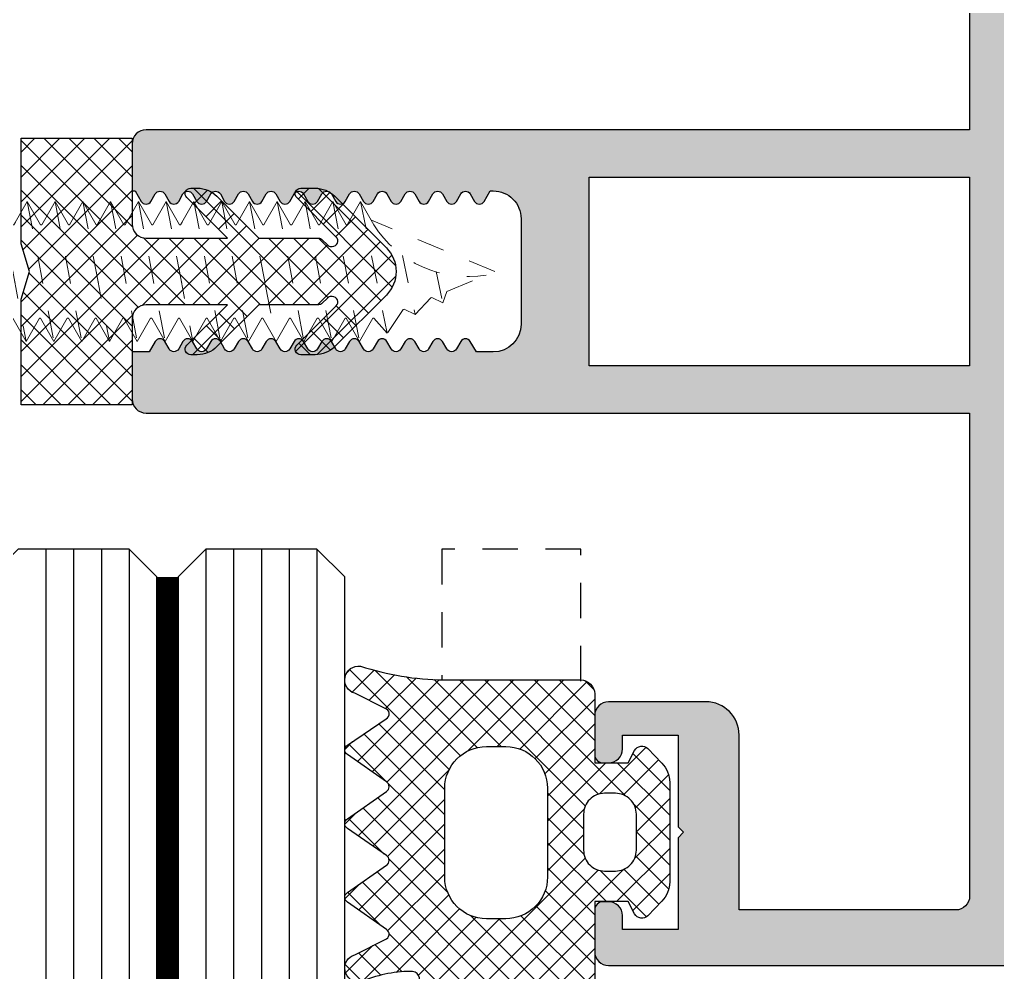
# Model space of a CAD drawing. Header units: inches. Extents: x -772 to 6765, y -813 to 4093.
# Drawn here: x -63.72 to -60.2, y 2069.35 to 2072.782 of the extents above; entities that cross this region are included whole.
import ezdxf

# ---------------------------------------------------------------- set-up
doc = ezdxf.new("R2010")
doc.units = ezdxf.units.IN
doc.header["$MEASUREMENT"] = 0
doc.linetypes.add('HIDDEN', pattern=[9.524999999999999, 6.349999999999999, -3.174999999999999])
doc.linetypes.add('HIDDEN2', pattern=[0.1875, 0.125, -0.0625])
for name, color, linetype in [('aksoy_block', 7, 'Continuous'), ('aksoy_detaytarama', 252, 'Continuous'), ('aksoy_fitil', 1, 'Continuous'), ('aksoy_iz', 8, 'HIDDEN'), ('aksoy_pvc', 245, 'Continuous'), ('H_FAC_Cam', 153, 'Continuous'), ('H_FAC_Giydirme', 100, 'Continuous')]:
    doc.layers.add(name, color=color, linetype=linetype)
doc.layers.add('aksoy_vida', color=8, linetype='Continuous', lineweight=0)

# ---------------------------------------------------------------- blocks, each defined once
blk = doc.blocks.new('RYN_0342506', base_point=(58, 24.6))
at = {"layer": 'aksoy_detaytarama', "ltscale": 0.1, "extrusion": (0, 0, -1)}
h = blk.add_hatch(color=256, dxfattribs=at)
h.dxf.hatch_style = 1
h.paths.add_polyline_path([(-88.14999999990687, 52.99999999976717), (-88.14999999990687, 46.1999999997206), (-74.44999999995343, 46.1999999997206), (-74.44999999995343, 52.99999999976717)], flags=16)
edge = h.paths.add_edge_path()
edge.add_arc((-87.64998842345085, 72.09998842305504), 0.5000115766671682, 450.0013265422685, 539.9986734577313)
edge.add_line((-88.14999999990687, 72.0999999998603), (-88.14999999990687, 54.69999999983702))
edge.add_line((-88.14999999990687, 54.6999999997206), (-58.49999999990541, 54.6999999997206))
edge.add_arc((-58.5, 54.1999999997206), 0.5, 360, 450, ccw=False)
edge.add_line((-58, 54.1999999997206), (-58, 52.49999999976717))
edge.add_line((-58, 52.49999999976717), (-58.11028856829944, 52.49999999976717))
edge.add_line((-58.11028856830671, 52.49999999976717), (-58.32679491925228, 52.12499999976717))
edge.add_arc((-58.5, 52.2249999998603), 0.199999999999917, 210.0000000000001, 329.99999999999994, ccw=False)
edge.add_line((-58.67320508067496, 52.12499999976717), (-58.82679491916133, 52.3910254035145))
edge.add_arc((-59, 52.2910254036542), 0.1999999999999153, 389.9999999999992, 510.0000000000007)
edge.add_line((-59.17320508067496, 52.3910254035145), (-59.32679491916133, 52.12499999976717))
edge.add_arc((-59.5, 52.2249999998603), 0.199999999999917, 210.0000000000001, 329.99999999999994, ccw=False)
edge.add_line((-59.67320508067496, 52.12499999976717), (-59.82679491916133, 52.3910254035145))
edge.add_arc((-60, 52.2910254036542), 0.1999999999999153, 389.9999999999992, 510.0000000000007)
edge.add_line((-60.17320508067496, 52.3910254035145), (-60.32679491916133, 52.12499999976717))
edge.add_arc((-60.5, 52.2249999998603), 0.199999999999917, 210.0000000000001, 329.99999999999994, ccw=False)
edge.add_line((-60.67320508067496, 52.12499999976717), (-60.82679491916133, 52.3910254035145))
edge.add_arc((-61, 52.2910254036542), 0.1999999999999153, 389.9999999999992, 510.0000000000007)
edge.add_line((-61.17320508067496, 52.3910254035145), (-61.32679491916133, 52.12499999976717))
edge.add_arc((-61.5, 52.2249999998603), 0.199999999999917, 210.0000000000001, 329.99999999999994, ccw=False)
edge.add_line((-61.67320508067496, 52.12499999976717), (-61.82679491916133, 52.3910254035145))
edge.add_arc((-62, 52.2910254036542), 0.1999999999999153, 389.9999999999992, 510.0000000000007)
edge.add_line((-62.17320508067496, 52.3910254035145), (-62.32679491916133, 52.12499999976717))
edge.add_arc((-62.5, 52.2249999998603), 0.199999999999917, 210.0000000000001, 329.99999999999994, ccw=False)
edge.add_line((-62.67320508067496, 52.12499999976717), (-62.82679491916133, 52.3910254035145))
edge.add_arc((-63, 52.2910254036542), 0.1999999999999153, 389.9999999999992, 510.0000000000007)
edge.add_line((-63.17320508067496, 52.3910254035145), (-63.32679491916133, 52.12499999976717))
edge.add_arc((-63.5, 52.2249999998603), 0.199999999999917, 210.0000000000001, 329.99999999999994, ccw=False)
edge.add_line((-63.67320508067496, 52.12499999976717), (-63.82679491916133, 52.3910254035145))
edge.add_arc((-64, 52.2910254036542), 0.1999999999999153, 389.9999999999992, 510.0000000000007)
edge.add_line((-64.17320508067496, 52.3910254035145), (-64.32679491916133, 52.12499999976717))
edge.add_arc((-64.5, 52.2249999998603), 0.199999999999917, 210.0000000000001, 329.99999999999994, ccw=False)
edge.add_line((-64.67320508067496, 52.12499999976717), (-64.82679491916133, 52.3910254035145))
edge.add_arc((-65, 52.2910254036542), 0.1999999999999153, 389.9999999999992, 510.0000000000007)
edge.add_line((-65.17320508067496, 52.3910254035145), (-65.32679491916133, 52.12499999976717))
edge.add_arc((-65.5, 52.2249999998603), 0.199999999999917, 210.0000000000001, 329.99999999999994, ccw=False)
edge.add_line((-65.67320508067496, 52.12499999976717), (-65.82679491916133, 52.3910254035145))
edge.add_arc((-66, 52.2910254036542), 0.1999999999999153, 389.9999999999992, 510.0000000000007)
edge.add_line((-66.17320508067496, 52.3910254035145), (-66.32679491916133, 52.12499999976717))
edge.add_arc((-66.5, 52.2249999998603), 0.199999999999917, 210.0000000000001, 329.99999999999994, ccw=False)
edge.add_line((-66.67320508067496, 52.12499999976717), (-66.82679491916133, 52.3910254035145))
edge.add_arc((-67, 52.2910254036542), 0.1999999999999153, 389.9999999999992, 510.0000000000007)
edge.add_line((-67.17320508067496, 52.3910254035145), (-67.32679491916133, 52.12499999976717))
edge.add_arc((-67.5, 52.2249999998603), 0.199999999999917, 210.0000000000001, 329.99999999999994, ccw=False)
edge.add_line((-67.67320508067496, 52.12499999976717), (-67.82679491916133, 52.3910254035145))
edge.add_arc((-68, 52.2910254036542), 0.1999999999999153, 389.9999999999992, 510.0000000000007)
edge.add_line((-68.17320508067496, 52.3910254035145), (-68.32679491916133, 52.12499999976717))
edge.add_arc((-68.5, 52.2249999998603), 0.199999999999917, 210.0000000000001, 329.99999999999994, ccw=False)
edge.add_line((-68.67320508067496, 52.12499999976717), (-68.82679491916133, 52.3910254035145))
edge.add_arc((-69, 52.2910254036542), 0.1999999999999153, 389.9999999999992, 510.0000000000007)
edge.add_line((-69.17320508067496, 52.3910254035145), (-69.32679491916133, 52.12499999976717))
edge.add_arc((-69.5, 52.2249999998603), 0.199999999999917, 210.0000000000001, 329.99999999999994, ccw=False)
edge.add_line((-69.67320508067496, 52.12499999976717), (-69.8267949174442, 52.3910254035145))
edge.add_arc((-69.99999999825377, 52.2910254036542), 0.1999999999999117, 389.9999999999974, 510.0000000000026)
edge.add_line((-70.17320507904515, 52.3910254035145), (-70.32679491924864, 52.12499999976717))
edge.add_arc((-70.5, 52.2249999998603), 0.199999999999917, 210.0000000000001, 329.99999999999994, ccw=False)
edge.add_line((-70.67320508067496, 52.12499999976717), (-70.88971143162053, 52.49999999976717))
edge.add_line((-70.88971143169329, 52.49999999976717), (-70.99999999998909, 52.49999999976717))
edge.add_arc((-71, 51.49999999976717), 0.9999999999999929, 449.9999999999995, 540.0000000000005)
edge.add_line((-72, 51.49999999976717), (-72, 47.6999999997206))
edge.add_arc((-71, 47.6999999997206), 1.000000000000007, 540.0000000000005, 629.9999999999995)
edge.add_line((-71, 46.6999999997206), (-70.3897114317042, 46.6999999997206))
edge.add_line((-70.38971143169329, 46.6999999997206), (-70.17320508074772, 47.0749999997206))
edge.add_arc((-70, 46.9749999998603), 0.199999999999917, 390.00000000000006, 509.9999999999999, ccw=False)
edge.add_line((-69.82679491920862, 47.0749999997206), (-69.67320508072225, 46.80897459597327))
edge.add_arc((-69.5, 46.9089745960664), 0.1999999999999135, 569.9999999999984, 690.0000000000016)
edge.add_line((-69.32679491920862, 46.80897459597327), (-69.17320508072225, 47.0749999997206))
edge.add_arc((-69, 46.9749999998603), 0.199999999999917, 390.00000000000006, 509.9999999999999, ccw=False)
edge.add_line((-68.82679491920862, 47.0749999997206), (-68.67320508072225, 46.80897459597327))
edge.add_arc((-68.5, 46.9089745960664), 0.1999999999999135, 569.9999999999984, 690.0000000000016)
edge.add_line((-68.32679491920862, 46.80897459597327), (-68.17320508072225, 47.0749999997206))
edge.add_arc((-68, 46.9749999998603), 0.199999999999917, 390.00000000000006, 509.9999999999999, ccw=False)
edge.add_line((-67.82679491920862, 47.0749999997206), (-67.67320508072225, 46.80897459597327))
edge.add_arc((-67.5, 46.9089745960664), 0.1999999999999135, 569.9999999999984, 690.0000000000016)
edge.add_line((-67.32679491920862, 46.80897459597327), (-67.17320508072225, 47.0749999997206))
edge.add_arc((-67, 46.9749999998603), 0.199999999999917, 390.00000000000006, 509.9999999999999, ccw=False)
edge.add_line((-66.82679491920862, 47.0749999997206), (-66.67320508072225, 46.80897459597327))
edge.add_arc((-66.5, 46.9089745960664), 0.1999999999999135, 569.9999999999984, 690.0000000000016)
edge.add_line((-66.32679491920862, 46.80897459597327), (-66.17320508072225, 47.0749999997206))
edge.add_arc((-66, 46.9749999998603), 0.199999999999917, 390.00000000000006, 509.9999999999999, ccw=False)
edge.add_line((-65.82679491920862, 47.0749999997206), (-65.67320508072225, 46.80897459597327))
edge.add_arc((-65.5, 46.9089745960664), 0.1999999999999135, 569.9999999999984, 690.0000000000016)
edge.add_line((-65.32679491920862, 46.80897459597327), (-65.17320508072225, 47.0749999997206))
edge.add_arc((-65, 46.9749999998603), 0.199999999999917, 390.00000000000006, 509.9999999999999, ccw=False)
edge.add_line((-64.82679491920862, 47.0749999997206), (-64.67320508072225, 46.80897459597327))
edge.add_arc((-64.5, 46.9089745960664), 0.1999999999999135, 569.9999999999984, 690.0000000000016)
edge.add_line((-64.32679491920862, 46.80897459597327), (-64.17320508072225, 47.0749999997206))
edge.add_arc((-64, 46.9749999998603), 0.199999999999917, 390.00000000000006, 509.9999999999999, ccw=False)
edge.add_line((-63.82679491920862, 47.0749999997206), (-63.67320508072225, 46.80897459597327))
edge.add_arc((-63.5, 46.9089745960664), 0.1999999999999135, 569.9999999999984, 690.0000000000016)
edge.add_line((-63.32679491920862, 46.80897459597327), (-63.17320508072225, 47.0749999997206))
edge.add_arc((-63, 46.9749999998603), 0.199999999999917, 390.00000000000006, 509.9999999999999, ccw=False)
edge.add_line((-62.82679491920862, 47.0749999997206), (-62.67320508072225, 46.80897459597327))
edge.add_arc((-62.5, 46.9089745960664), 0.1999999999999135, 569.9999999999984, 690.0000000000016)
edge.add_line((-62.32679491920862, 46.80897459597327), (-62.17320508072225, 47.0749999997206))
edge.add_arc((-62, 46.9749999998603), 0.199999999999917, 390.00000000000006, 509.9999999999999, ccw=False)
edge.add_line((-61.82679491920862, 47.0749999997206), (-61.67320508072225, 46.80897459597327))
edge.add_arc((-61.5, 46.9089745960664), 0.1999999999999135, 569.9999999999984, 690.0000000000016)
edge.add_line((-61.32679491920862, 46.80897459597327), (-61.17320508072225, 47.0749999997206))
edge.add_arc((-61, 46.9749999998603), 0.199999999999917, 390.00000000000006, 509.9999999999999, ccw=False)
edge.add_line((-60.82679491920862, 47.0749999997206), (-60.67320508072225, 46.80897459597327))
edge.add_arc((-60.5, 46.9089745960664), 0.1999999999999135, 569.9999999999984, 690.0000000000016)
edge.add_line((-60.32679491920862, 46.80897459597327), (-60.17320508072225, 47.0749999997206))
edge.add_arc((-60, 46.9749999998603), 0.199999999999917, 390.00000000000006, 509.9999999999999, ccw=False)
edge.add_line((-59.82679491920862, 47.0749999997206), (-59.67320508072225, 46.80897459597327))
edge.add_arc((-59.5, 46.9089745960664), 0.1999999999999135, 569.9999999999984, 690.0000000000016)
edge.add_line((-59.32679491920862, 46.80897459597327), (-59.17320508072225, 47.0749999997206))
edge.add_arc((-59, 46.9749999998603), 0.199999999999917, 390.00000000000006, 509.9999999999999, ccw=False)
edge.add_line((-58.82679491920862, 47.0749999997206), (-58.61028856826306, 46.6999999997206))
edge.add_line((-58.61028856830671, 46.6999999997206), (-58.00000000000728, 46.6999999997206))
edge.add_line((-58, 46.6999999997206), (-58, 44.99999999976717))
edge.add_arc((-58.5, 44.99999999976717), 0.5000000000000142, 270.0000000000016, 359.99999999999835, ccw=False)
edge.add_line((-58.5, 44.49999999976717), (-88.15000000000146, 44.49999999976718))
edge.add_line((-88.14999999990687, 44.49999999976717), (-88.14999999990687, 27.09999999974389))
edge.add_arc((-87.64998842345085, 27.1000115761999), 0.5000115766671673, 540.0013265422685, 629.9986734577316)
edge.add_line((-87.64999999990687, 26.5999999998603), (-79.8499999999076, 26.5999999998603))
edge.add_line((-79.84999999997672, 26.5999999998603), (-79.84999999997672, 32.90099999983795))
edge.add_arc((-78.64999999990687, 32.90099999983795), 1.200000000035305, 450.00000000165096, 540.0000000016495, ccw=False)
edge.add_line((-78.64999999990687, 34.10099999979138), (-75.14999999760039, 34.10099999979138))
edge.add_arc((-75.14999999769498, 33.60099999979138), 0.4999999999997726, 359.9999999999739, 450.00000000002603, ccw=False)
edge.add_line((-74.64999999769498, 33.60099999979138), (-74.64999999769498, 32.20163505629171))
edge.add_arc((-74.9499884248944, 32.19899999978952), 0.2999999999957435, 269.9999999913433, 360.50326520220784, ccw=False)
edge.add_line((-74.9499884248944, 31.89899999974295), (-75.14998842477507, 31.89899999974295))
edge.add_arc((-75.14998842484783, 32.39899999974295), 0.5000000000195541, 539.99999996222, 629.9999999977592, ccw=False)
edge.add_line((-75.64998842484783, 32.39899999997579), (-75.64998842456771, 32.89899999962654))
edge.add_line((-75.64998842449859, 32.89899999974295), (-77.6499999999287, 32.89886030764319))
edge.add_line((-77.64999999990687, 32.89886030764319), (-77.64999967836047, 29.59892105893232))
edge.add_line((-77.64999967836775, 29.59892105893232), (-77.84999967836848, 29.39892105897889))
edge.add_line((-77.8499996784376, 29.39892105897889), (-77.65000032152966, 29.19892105902545))
edge.add_line((-77.6500003215624, 29.19892105902545), (-77.65000000001237, 25.89899999974295))
edge.add_line((-77.64999999990687, 25.89899999974295), (-75.64999999990687, 25.89899999974295))
edge.add_line((-75.64999999990687, 25.89899999974295), (-75.64999999760039, 26.39899999974295))
edge.add_arc((-75.14999999769498, 26.39899999974295), 0.4999999999997726, 449.9999999999739, 540.0000000000261, ccw=False)
edge.add_line((-75.14999999769498, 26.89899999974295), (-74.94999999769789, 26.89899999974295))
edge.add_arc((-74.94999999762513, 26.59899999969639), 0.300000000025193, 359.999999995918, 449.99999999574385, ccw=False)
edge.add_line((-74.64999999769498, 26.59899999969639), (-74.65000000000146, 25.09999999892898))
edge.add_arc((-75.14999999990687, 25.0999999998603), 0.49999999997695, 269.99999999735866, 359.9999999092598, ccw=False)
edge.add_line((-75.14999999990687, 24.5999999998603), (-220.6499999999069, 24.59999999986033))
edge.add_arc((-220.6499969592551, 25.10000304039568), 0.5000030407071934, 540.0003484361993, 629.9996515638006, ccw=False)
edge.add_line((-221.1499999999069, 25.0999999998603), (-221.1499999999069, 74.0999999998603))
edge.add_arc((-220.6499969592551, 74.0999969590921), 0.5000030407071934, 450.0003484361994, 539.9996515638006, ccw=False)
edge.add_line((-220.6499999999069, 74.5999999998603), (-75.14999999990687, 74.59999999986027))
edge.add_arc((-75.14999999990687, 74.0999999998603), 0.4999999999769536, 360.00000009074057, 450.0000000026409, ccw=False)
edge.add_line((-74.64999999990687, 74.1000000005588), (-74.64999999760039, 72.60099999979138))
edge.add_arc((-74.94999999762513, 72.60099999979138), 0.3000000000251944, 270.0000000042559, 360.0000000040817, ccw=False)
edge.add_line((-74.94999999762513, 72.30099999974482), (-75.14999999762222, 72.30099999974482))
edge.add_arc((-75.14999999769498, 72.80099999974482), 0.4999999999997726, 179.9999999999739, 270.00000000002603, ccw=False)
edge.add_line((-75.64999999769498, 72.80099999974482), (-75.65000000000146, 73.30099999974482))
edge.add_line((-75.64999999990687, 73.30099999974482), (-77.64999999990687, 73.30099999974482))
edge.add_line((-77.64999999990687, 73.30099999974482), (-77.6500003214569, 70.00107894046232))
edge.add_line((-77.6500003215624, 70.00107894046232), (-77.84999967847034, 69.80107894050889))
edge.add_line((-77.8499996784376, 69.80107894050889), (-77.64999967843687, 69.60107894055545))
edge.add_line((-77.64999967836775, 69.60107894055545), (-77.64999999991414, 66.30113969184458))
edge.add_line((-77.64999999990687, 66.30113969184458), (-75.64998842447676, 66.30099999974482))
edge.add_line((-75.64998842449859, 66.30099999974482), (-75.64998842477871, 66.80099999939557))
edge.add_arc((-75.14998842484783, 66.80099999974482), 0.5000000000195541, 450.0000000022407, 540.00000003778, ccw=False)
edge.add_line((-75.14998842484783, 67.30099999974482), (-74.94998842496716, 67.30099999974482))
edge.add_arc((-74.9499884248944, 67.00099999969825), 0.2999999999957454, 359.496734797793, 450.00000000865623, ccw=False)
edge.add_line((-74.64999999769498, 66.99836494331248), (-74.64999999769498, 65.5989999998128))
edge.add_arc((-75.14999999769498, 65.59899999969639), 0.4999999999997726, 269.9999999999739, 360.00000000002603, ccw=False)
edge.add_line((-75.14999999769498, 65.09899999969639), (-78.65000000000146, 65.09899999969639))
edge.add_arc((-78.64999999990687, 66.29899999988265), 1.200000000035288, 539.9999999983498, 629.9999999983497, ccw=False)
edge.add_line((-79.84999999997672, 66.29899999988265), (-79.84999999997672, 72.5999999998603))
edge.add_line((-79.84999999997672, 72.5999999998603), (-87.64999999997599, 72.5999999998603))
h.paths.add_polyline_path([(-218.6499999999069, 72.39999999967404), (-203.1499999999069, 72.39999999967404), (-202.1499999999069, 72.0999999998603), (-184.1499999999069, 72.0999999998603), (-183.1499999999069, 72.39999999967404), (-132.1499999999069, 72.39999999967404), (-131.1499999999069, 72.0999999998603), (-127.1499999999069, 72.0999999998603), (-126.1499999999069, 72.39999999967404), (-90.14999999990687, 72.39999999967404), (-90.14999999990687, 26.7999999995809), (-126.1499999999069, 26.7999999995809), (-127.1499999999069, 27.0999999998603), (-131.1499999999069, 27.0999999998603), (-132.1499999999069, 26.7999999995809), (-183.1539999999804, 26.7999999995809), (-183.1499999999069, 26.7999999995809), (-184.1499999999069, 27.0999999998603), (-202.1499999999069, 27.0999999998603), (-203.1499999999069, 26.7999999995809), (-218.6499999999069, 26.7999999995809)], flags=16)
at = {"layer": 'H_FAC_Giydirme', "extrusion": (0, 0, -1)}
blk.add_lwpolyline([(-88.14999999990687, 72.0999999998603), (-88.14999999990687, 54.6999999997206), (-58.5, 54.6999999997206, -0.414213562373095), (-58, 54.1999999997206), (-58, 52.49999999976717), (-58.11028856830671, 52.49999999976717), (-58.32679491920862, 52.12499999976717, -0.577350269189625), (-58.67320508067496, 52.12499999976717), (-58.82679491920862, 52.3910254035145, 0.5773502691896374), (-59.17320508067496, 52.3910254035145), (-59.32679491920862, 52.12499999976717, -0.577350269189625), (-59.67320508067496, 52.12499999976717), (-59.82679491920862, 52.3910254035145, 0.5773502691896374), (-60.17320508067496, 52.3910254035145), (-60.32679491920862, 52.12499999976717, -0.577350269189625), (-60.67320508067496, 52.12499999976717), (-60.82679491920862, 52.3910254035145, 0.5773502691896374), (-61.17320508067496, 52.3910254035145), (-61.32679491920862, 52.12499999976717, -0.577350269189625), (-61.67320508067496, 52.12499999976717), (-61.82679491920862, 52.3910254035145, 0.5773502691896374), (-62.17320508067496, 52.3910254035145), (-62.32679491920862, 52.12499999976717, -0.577350269189625), (-62.67320508067496, 52.12499999976717), (-62.82679491920862, 52.3910254035145, 0.5773502691896374), (-63.17320508067496, 52.3910254035145), (-63.32679491920862, 52.12499999976717, -0.577350269189625), (-63.67320508067496, 52.12499999976717), (-63.82679491920862, 52.3910254035145, 0.5773502691896374), (-64.17320508067496, 52.3910254035145), (-64.32679491920862, 52.12499999976717, -0.577350269189625), (-64.67320508067496, 52.12499999976717), (-64.82679491920862, 52.3910254035145, 0.5773502691896374), (-65.17320508067496, 52.3910254035145), (-65.32679491920862, 52.12499999976717, -0.577350269189625), (-65.67320508067496, 52.12499999976717), (-65.82679491920862, 52.3910254035145, 0.5773502691896374), (-66.17320508067496, 52.3910254035145), (-66.32679491920862, 52.12499999976717, -0.577350269189625), (-66.67320508067496, 52.12499999976717), (-66.82679491920862, 52.3910254035145, 0.5773502691896374), (-67.17320508067496, 52.3910254035145), (-67.32679491920862, 52.12499999976717, -0.577350269189625), (-67.67320508067496, 52.12499999976717), (-67.82679491920862, 52.3910254035145, 0.5773502691896374), (-68.17320508067496, 52.3910254035145), (-68.32679491920862, 52.12499999976717, -0.577350269189625), (-68.67320508067496, 52.12499999976717), (-68.82679491920862, 52.3910254035145, 0.5773502691896374), (-69.17320508067496, 52.3910254035145), (-69.32679491920862, 52.12499999976717, -0.577350269189625), (-69.67320508067496, 52.12499999976717), (-69.8267949174624, 52.3910254035145, 0.5773502691896581), (-70.17320507904515, 52.3910254035145), (-70.32679491920862, 52.12499999976717, -0.577350269189625), (-70.67320508067496, 52.12499999976717), (-70.88971143169329, 52.49999999976717), (-71, 52.49999999976717, 0.4142135623730992), (-72, 51.49999999976717), (-72, 47.6999999997206, 0.4142135623730909), (-71, 46.6999999997206), (-70.38971143169329, 46.6999999997206), (-70.17320508067496, 47.0749999997206, -0.577350269189625), (-69.82679491920862, 47.0749999997206), (-69.67320508067496, 46.80897459597327, 0.5773502691896415), (-69.32679491920862, 46.80897459597327), (-69.17320508067496, 47.0749999997206, -0.577350269189625), (-68.82679491920862, 47.0749999997206), (-68.67320508067496, 46.80897459597327, 0.5773502691896415), (-68.32679491920862, 46.80897459597327), (-68.17320508067496, 47.0749999997206, -0.577350269189625), (-67.82679491920862, 47.0749999997206), (-67.67320508067496, 46.80897459597327, 0.5773502691896415), (-67.32679491920862, 46.80897459597327), (-67.17320508067496, 47.0749999997206, -0.577350269189625), (-66.82679491920862, 47.0749999997206), (-66.67320508067496, 46.80897459597327, 0.5773502691896415), (-66.32679491920862, 46.80897459597327), (-66.17320508067496, 47.0749999997206, -0.577350269189625), (-65.82679491920862, 47.0749999997206), (-65.67320508067496, 46.80897459597327, 0.5773502691896415), (-65.32679491920862, 46.80897459597327), (-65.17320508067496, 47.0749999997206, -0.577350269189625), (-64.82679491920862, 47.0749999997206), (-64.67320508067496, 46.80897459597327, 0.5773502691896415), (-64.32679491920862, 46.80897459597327), (-64.17320508067496, 47.0749999997206, -0.577350269189625), (-63.82679491920862, 47.0749999997206), (-63.67320508067496, 46.80897459597327, 0.5773502691896415), (-63.32679491920862, 46.80897459597327), (-63.17320508067496, 47.0749999997206, -0.577350269189625), (-62.82679491920862, 47.0749999997206), (-62.67320508067496, 46.80897459597327, 0.5773502691896415), (-62.32679491920862, 46.80897459597327), (-62.17320508067496, 47.0749999997206, -0.577350269189625), (-61.82679491920862, 47.0749999997206), (-61.67320508067496, 46.80897459597327, 0.5773502691896415), (-61.32679491920862, 46.80897459597327), (-61.17320508067496, 47.0749999997206, -0.577350269189625), (-60.82679491920862, 47.0749999997206), (-60.67320508067496, 46.80897459597327, 0.5773502691896415), (-60.32679491920862, 46.80897459597327), (-60.17320508067496, 47.0749999997206, -0.577350269189625), (-59.82679491920862, 47.0749999997206), (-59.67320508067496, 46.80897459597327, 0.5773502691896415), (-59.32679491920862, 46.80897459597327), (-59.17320508067496, 47.0749999997206, -0.577350269189625), (-58.82679491920862, 47.0749999997206), (-58.61028856830671, 46.6999999997206), (-58, 46.6999999997206), (-58, 44.99999999976717, -0.4142135623730784), (-58.5, 44.49999999976717), (-88.14999999990687, 44.49999999976717), (-88.14999999990687, 27.0999999998603, 0.414199999999907), (-87.64999999990687, 26.5999999998603), (-79.84999999997672, 26.5999999998603), (-79.84999999997672, 32.90099999983795, -0.4142135623730868), (-78.64999999990687, 34.10099999979138), (-75.14999999769498, 34.10099999979138, -0.4142135623733614), (-74.64999999769498, 33.60099999979138), (-74.64999999769498, 32.20163505640812, -0.4167885757908597), (-74.9499884248944, 31.89899999974295), (-75.14998842484783, 31.89899999974295, -0.4142135625547695), (-75.64998842484783, 32.39899999997579), (-75.64998842449859, 32.89899999974295), (-77.64999999990687, 32.89886030764319), (-77.64999967836775, 29.59892105893232), (-77.8499996784376, 29.39892105897889), (-77.6500003215624, 29.19892105902545), (-77.64999999990687, 25.89899999974295), (-75.64999999990687, 25.89899999974295), (-75.64999999769498, 26.39899999974295, -0.4142135623733614), (-75.14999999769498, 26.89899999974295), (-74.94999999762513, 26.89899999974295, -0.4142135623722022), (-74.64999999769498, 26.59899999969639), (-74.64999999990687, 25.09999999892898, -0.4142135619227382), (-75.14999999990687, 24.5999999998603), (-220.6499999999069, 24.5999999998603, -0.414210000000009)], format="xyb", dxfattribs=at)
at = {"layer": 'H_FAC_Giydirme'}
blk.add_lwpolyline([(88.15000000002328, 53), (88.15000000002328, 46.19999999995343), (74.44999999995343, 46.19999999995343), (74.44999999995343, 53), (88.15000000002328, 53)], close=True, dxfattribs=at)
at = {"layer": 'H_FAC_Giydirme', "extrusion": (0, 0, -1)}
blk.add_lwpolyline([(-88.14999999990687, 52.99999999976717), (-88.14999999990687, 46.1999999997206), (-74.44999999995343, 46.1999999997206), (-74.44999999995343, 52.99999999976717)], close=True, dxfattribs=at)
blk = doc.blocks.new('RYN_0809271', base_point=(0.007070999999999999, -0.007070999999999999))
at = {"layer": 'aksoy_detaytarama', "extrusion": (0, 0, -1)}
h = blk.add_hatch(dxfattribs=at)
h.set_pattern_fill('ANSI37', color=256, scale=0.2, angle=89.99999999999999)
h.set_pattern_definition([(135, (5565.303622681734, -3711.119958443611), (-0.4490128060534578, -0.4490128060534575), []), (225, (5565.303622681734, -3711.119958443611), (0.4490128060534575, -0.4490128060534578), [])])
edge = h.paths.add_edge_path()
edge.add_ellipse((-12.31008194702655, 4.792429000000084), major_axis=(-1.199598967973309, 0), ratio=1, start_angle=-45.01725629013196, end_angle=45.01725629013192)
edge.add_line((-13.15807099999984, 3.943929000000026), (-11.30007099999966, 2.084929000000102))
edge.add_ellipse((-10.59374572823283, 2.793201147737209), major_axis=(-1.000272375304159, 0), ratio=1, start_angle=45.07885473588838, end_angle=90.03864855606537)
edge.add_line((-10.59307100000024, 1.792929000000186), (-10.07607100000041, 1.792929000000186))
edge.add_ellipse((-10.07604803440923, 1.992985419021128), major_axis=(-0.2000564203391169, 0), ratio=1, start_angle=89.99342269820941, end_angle=224.7907107035645)
edge.add_line((-9.934070999999676, 2.13392900000008), (-11.35107100000005, 3.550928999999996))
edge.add_ellipse((-11.2100949553251, 3.692873086844595), major_axis=(-0.2000559145897429, 0), ratio=1, start_angle=-90.00686077693348, end_angle=45.196043010322796, ccw=False)
edge.add_line((-11.21007100000043, 3.892929000000095), (-11.17607099999987, 3.892929000000095))
edge.add_ellipse((-11.17593624832989, 3.692871961647356), major_axis=(-0.2000570837348221, 0), ratio=1, start_angle=224.8363264511894, end_angle=270.03859249775803, ccw=False)
edge.add_line((-11.03407100000004, 3.833928999999898), (-10.85107100000005, 3.650928999999905))
edge.add_ellipse((-10.71020583297893, 3.792989147413335), major_axis=(-0.2000601928495831, 0), ratio=1, start_angle=45.24199646498594, end_angle=90.03861518417192)
edge.add_line((-10.71007100000043, 3.592928999999913), (-8.564070999999785, 3.592928999999913))
edge.add_line((-8.564070999999785, 3.592928999999913), (-7.057071000000178, 2.084929000000102))
edge.add_ellipse((-6.35074572823289, 2.793201147738308), major_axis=(-1.000272375305259, 0), ratio=1, start_angle=45.07885473591444, end_angle=90.03864855609133)
edge.add_line((-6.350070999999843, 1.792929000000186), (-6.11591800000042, 1.792929000000186))
edge.add_ellipse((-6.115918004211248, 1.992928706627734), major_axis=(-0.1999997066275481, 0), ratio=1, start_angle=90.00000120631518, end_angle=225.0000585757657)
edge.add_line((-5.974497000000156, 2.134349999999813), (-7.433074999999917, 3.592928999999913))
edge.add_line((-7.433074999999917, 3.592928999999913), (-4.507070999999996, 3.592928999999913))
edge.add_ellipse((-4.507070626462404, 3.092929373537504), major_axis=(-0.499999626462548, 0), ratio=1, start_angle=179.9999571957131, end_angle=270.000042804287, ccw=False)
edge.add_line((-4.007070999999996, 3.092928999999913), (-4.007070999999996, -0.007070999999996275))
edge.add_line((-4.007070999999996, -0.007070999999996275), (-0.007070999999996275, -0.007070999999996275))
edge.add_line((-0.007070999999996275, -0.007070999999996275), (-0.007070999999996275, 3.792929000000186))
edge.add_line((-0.007070999999996275, 3.792929000000186), (-0.3070710000001782, 4.792929000000186))
edge.add_line((-0.3070710000001782, 4.792929000000186), (-0.007070999999996275, 5.792929000000186))
edge.add_line((-0.007070999999996275, 5.792929000000186), (-0.007070999999996275, 9.592928999999913))
edge.add_line((-0.007070999999996275, 9.592928999999913), (-4.007070999999996, 9.592928999999913))
edge.add_line((-4.007070999999996, 9.592928999999913), (-4.007070999999996, 6.492929000000004))
edge.add_ellipse((-4.507070626462404, 6.492928626462412), major_axis=(-0.4999996264625475, 0), ratio=1, start_angle=89.99995719571302, end_angle=180.000042804287, ccw=False)
edge.add_line((-4.507070999999996, 5.992929000000004), (-7.433074999999917, 5.992929000000004))
edge.add_line((-7.433074999999917, 5.992929000000004), (-5.973544999999831, 7.451458999999886))
edge.add_ellipse((-6.114917861419315, 7.592928931405583), major_axis=(-0.2000000685946508, 0), ratio=1, start_angle=134.980336425569, end_angle=270.0000397004902)
edge.add_line((-6.114918000000216, 7.792929000000186), (-6.350070999999843, 7.792929000000186))
edge.add_ellipse((-6.349884156846304, 6.792993511571161), major_axis=(-0.9999355058853331, 0), ratio=1, start_angle=270.0107060146659, end_angle=315.0101841010697)
edge.add_line((-7.057071000000178, 7.499929000000066), (-8.564070999999785, 5.992929000000004))
edge.add_line((-8.564070999999785, 5.992929000000004), (-10.71007100000043, 5.992929000000004))
edge.add_ellipse((-10.70935078243665, 5.793224751247283), major_axis=(-0.1997055474523127, 0), ratio=1, start_angle=270.2066317972265, end_angle=315.2061098836302)
edge.add_line((-10.85107100000005, 5.933928999999807), (-11.03407100000004, 5.750928999999815))
edge.add_ellipse((-11.17508409523171, 5.893340371084268), major_axis=(-0.200413801024204, 0), ratio=1, start_angle=89.71785522633871, end_angle=134.7173333127425, ccw=False)
edge.add_line((-11.17607099999987, 5.692928999999822), (-11.21007100000043, 5.692928999999822))
edge.add_ellipse((-11.20994796381545, 5.892630900592423), major_axis=(-0.1997019384938467, 0), ratio=1, start_angle=-45.035515693713876, end_angle=89.96470011946099, ccw=False)
edge.add_line((-11.35107100000005, 6.033929000000171), (-9.934070999999676, 7.450929000000087))
edge.add_ellipse((-10.07590114186273, 7.592519993729518), major_axis=(-0.2004090782529154, 0), ratio=1, start_angle=135.0483456375078, end_angle=270.0485614506829)
edge.add_line((-10.07607100000041, 7.792929000000186), (-10.59307100000024, 7.792929000000186))
edge.add_ellipse((-10.59288415684624, 6.792993511572258), major_axis=(-0.9999355058842353, 0), ratio=1, start_angle=270.010706014692, end_angle=315.0101841010957)
edge.add_line((-11.30007099999966, 7.499929000000066), (-13.15807099999984, 5.640929000000142))
at = {"layer": 'aksoy_pvc'}
blk.add_lwpolyline([(13.15807099999984, 5.640929000000142, -0.41439), (13.15807099999984, 3.943929000000026), (11.30007099999966, 2.084929000000102, -0.19873), (10.59307100000024, 1.792929000000186), (10.07607100000041, 1.792929000000186, -0.6669), (9.934070999999676, 2.13392900000008), (11.35107100000005, 3.550928999999996, 0.66946), (11.21007100000043, 3.892929000000095), (11.17607099999987, 3.892929000000095, 0.19983), (11.03407100000004, 3.833928999999898), (10.85107100000005, 3.650928999999905, -0.19799), (10.71007100000043, 3.592928999999913), (8.564070999999785, 3.592928999999913), (7.057071000000178, 2.084929000000102, -0.19873), (6.350070999999843, 1.792929000000186), (6.11591800000042, 1.792929000000186, -0.668179), (5.974497000000156, 2.134349999999813), (7.433074999999917, 3.592928999999913), (4.507070999999996, 3.592928999999913, 0.414214), (4.007070999999996, 3.092928999999913), (4.007070999999996, -0.007070999999996275), (0.007070999999996275, -0.007070999999996275), (0.007070999999996275, 3.792929000000186), (0.3070710000001782, 4.792929000000186), (0.007070999999996275, 5.792929000000186), (0.007070999999996275, 9.592928999999913), (4.007070999999996, 9.592928999999913), (4.007070999999996, 6.492929000000004, 0.414214), (4.507070999999996, 5.992929000000004), (7.433074999999917, 5.992929000000004), (5.973544999999831, 7.451458999999886, -0.668303), (6.114918000000216, 7.792929000000186), (6.350070999999843, 7.792929000000186, -0.19891), (7.057071000000178, 7.499929000000066), (8.564070999999785, 5.992929000000004), (10.71007100000043, 5.992929000000004, -0.19891), (10.85107100000005, 5.933928999999807), (11.03407100000004, 5.750928999999815, 0.19891), (11.17607099999987, 5.692928999999822), (11.21007100000043, 5.692928999999822, 0.66818), (11.35107100000005, 6.033929000000171), (9.934070999999676, 7.450929000000087, -0.66818), (10.07607100000041, 7.792929000000186), (10.59307100000024, 7.792929000000186, -0.19891), (11.30007099999966, 7.499929000000066), (13.15807099999984, 5.640929000000142)], format="xyb", close=True, dxfattribs=at)
blk = doc.blocks.new('RYN_0535462', base_point=(-3.157513, 0))
at = {"layer": 'aksoy_vida', "linetype": 'HIDDEN2', "ltscale": 0.2}
for p, q in [((0, 7.998099999999795), (-2.14951099999962, 7.617672999999741)), ((0, 0), (0, 7.998099999999795)), ((-2.805811999999605, 6.406192000000374), (-2.328787999999804, 5.929167999999663)), ((0.3656320000000051, 6.518694000000323), (0, 6.100620000000163)), ((0.3656320000000051, 6.518694000000323), (1.325522000000092, 1.47935200000029)), ((0.8456100000003062, 5.678804000000127), (0.3656320000000051, 6.518694000000323)), ((1.365501999999651, 6.518694000000323), (0.8856040000000576, 5.678804000000127)), ((1.365501999999651, 6.518694000000323), (2.325391999999738, 1.47935200000029)), ((1.845478999999614, 5.678804000000127), (1.365501999999651, 6.518694000000323)), ((2.365370999999868, 6.518694000000323), (1.885473999999704, 5.678804000000127)), ((2.365370999999868, 6.518694000000323), (3.325260999999955, 1.47935200000029)), ((2.845349000000169, 5.678804000000127), (2.365370999999868, 6.518694000000323)), ((3.365241000000424, 6.518694000000323), (2.885344000000259, 5.678804000000127)), ((3.365241000000424, 6.518694000000323), (3.843369999999595, 4.008554000000004)), ((3.365241000000424, 6.518694000000323), (3.843369999999595, 5.682036999999582)), ((4.365109999999731, 6.515207000000373), (3.885212999999567, 5.675317000000177)), ((4.365109999999731, 6.515207000000373), (5.324999999999818, 1.475864000000001)), ((4.845088000000032, 5.675317000000177), (4.365109999999731, 6.515207000000373)), ((5.364980000000287, 6.515207000000373), (4.885083000000122, 5.675317000000177)), ((5.364980000000287, 6.515207000000373), (6.324870000000374, 1.475864000000001)), ((5.84495700000025, 5.675317000000177), (5.364980000000287, 6.515207000000373)), ((6.364849999999933, 6.515207000000373), (5.884952000000339, 5.675317000000177)), ((6.364849999999933, 6.515207000000373), (6.943369999999959, 3.47801999999956)), ((6.844826999999896, 5.675317000000177), (6.364849999999933, 6.515207000000373)), ((7.365109999999731, 6.515207000000373), (6.885212999999567, 5.675317000000177)), ((7.365109999999731, 6.515207000000373), (8.324999999999818, 1.475864000000001)), ((7.845088000000032, 5.675317000000177), (7.365109999999731, 6.515207000000373)), ((8.364980000000287, 6.515207000000373), (7.885083000000122, 5.675317000000177)), ((8.364980000000287, 6.515207000000373), (9.324870000000374, 1.475864000000001)), ((8.84495700000025, 5.675317000000177), (8.364980000000287, 6.515207000000373)), ((9.364849999999933, 6.515207000000373), (8.88495200000034, 5.675317000000177)), ((9.364849999999933, 6.515207000000373), (9.943369999999959, 3.47801999999956)), ((9.844826999999896, 5.675317000000177), (9.364849999999933, 6.515207000000373)), ((10.36510999999973, 6.515207000000373), (9.885212999999567, 5.675317000000177)), ((10.36510999999973, 6.515207000000373), (11.32499999999982, 1.475864000000001)), ((10.84508800000003, 5.675317000000177), (10.36510999999973, 6.515207000000373)), ((11.36498000000029, 6.515207000000373), (10.88508300000012, 5.675317000000177)), ((11.36498000000029, 6.515207000000373), (12.32487000000037, 1.475864000000001)), ((11.84495700000025, 5.675317000000177), (11.36498000000029, 6.515207000000373)), ((12.36484999999993, 6.515207000000373), (11.88495200000034, 5.675317000000177)), ((12.36484999999993, 6.515207000000373), (12.94336999999996, 3.47801999999956)), ((12.8448269999999, 5.675317000000177), (12.36484999999993, 6.515207000000373)), ((13.36510999999973, 6.518694000000323), (12.88521299999957, 5.678804000000127)), ((13.36510999999973, 6.518694000000323), (14.32499999999982, 1.47935200000029)), ((13.84508800000003, 5.678804000000127), (13.36510999999973, 6.518694000000323)), ((14.36498000000029, 6.518694000000323), (13.88508300000012, 5.678804000000127)), ((14.36498000000029, 6.518694000000323), (15.32487000000037, 1.47935200000029)), ((14.84495700000025, 5.678804000000127), (14.36498000000029, 6.518694000000323)), ((15.36484999999993, 6.518694000000323), (14.88495200000034, 5.678804000000127)), ((15.36484999999993, 6.518694000000323), (15.94336999999996, 3.48150700000042)), ((15.8448269999999, 5.678804000000127), (15.36484999999993, 6.518694000000323)), ((15.94336999999996, 5.781272999999601), (16.36471900000015, 6.518694000000323)), ((16.36471900000015, 6.518694000000323), (17.32460900000024, 1.47935200000029)), ((16.84469700000045, 5.678804000000127), (16.36471900000015, 6.518694000000323)), ((17.3645889999998, 6.518694000000323), (16.8846910000002, 5.678804000000127)), ((17.3645889999998, 6.518694000000323), (18.32447799999954, 1.47935200000029)), ((17.84456599999976, 5.678804000000127), (17.3645889999998, 6.518694000000323)), ((18.36445800000001, 6.518694000000323), (17.88456099999985, 5.678804000000127)), ((18.36445800000001, 6.518694000000323), (19.3243480000001, 1.47935200000029)), ((18.84443600000031, 5.678804000000127), (18.36445800000001, 6.518694000000323)), ((19.36432799999966, 6.518694000000323), (18.88443000000007, 5.678804000000127)), ((19.36432799999966, 6.518694000000323), (20.32421799999975, 1.770513999999821)), ((19.84430499999962, 5.678804000000127), (19.36432799999966, 6.518694000000323)), ((-2.328787999999804, 5.929167999999663), (-2.328787999999804, 2.068878000000041)), ((-2.328787999999804, 5.929167999999663), (-1.83768500000042, 5.929167999999663)), ((-1.83768500000042, 5.52922000000035), (-1.83768500000042, 5.929167999999663)), ((0.8856040000000576, 5.678804000000127), (0.8456100000003062, 5.678804000000127)), ((1.885473999999704, 5.678804000000127), (1.845478999999614, 5.678804000000127)), ((2.885344000000259, 5.678804000000127), (2.845349000000169, 5.678804000000127)), ((3.843369999999595, 5.678549999999632), (3.845218000000386, 5.675317000000177)), ((3.885212999999567, 5.675317000000177), (3.845218000000386, 5.675317000000177)), ((4.885083000000122, 5.675317000000177), (4.845088000000032, 5.675317000000177)), ((5.884952000000339, 5.675317000000177), (5.84495700000025, 5.675317000000177)), ((6.843369999999595, 5.678549999999632), (6.845218000000386, 5.675317000000177)), ((6.884821999999986, 5.675317000000177), (6.844826999999896, 5.675317000000177)), ((6.885212999999567, 5.675317000000177), (6.845218000000386, 5.675317000000177)), ((6.884821999999986, 5.675317000000177), (6.943369999999959, 5.777785000000222)), ((7.885083000000122, 5.675317000000177), (7.845088000000032, 5.675317000000177)), ((8.88495200000034, 5.675317000000177), (8.84495700000025, 5.675317000000177)), ((9.843369999999595, 5.678549999999632), (9.845218000000386, 5.675317000000177)), ((9.884821999999986, 5.675317000000177), (9.844826999999896, 5.675317000000177)), ((9.885212999999567, 5.675317000000177), (9.845218000000386, 5.675317000000177)), ((9.884821999999986, 5.675317000000177), (9.943369999999959, 5.777785000000222)), ((10.88508300000012, 5.675317000000177), (10.84508800000003, 5.675317000000177)), ((11.88495200000034, 5.675317000000177), (11.84495700000025, 5.675317000000177)), ((12.8433699999996, 5.682036999999582), (12.84521800000039, 5.678804000000127)), ((12.88482199999999, 5.675317000000177), (12.8448269999999, 5.675317000000177)), ((12.88521299999957, 5.678804000000127), (12.84521800000039, 5.678804000000127)), ((12.88482199999999, 5.675317000000177), (12.94336999999996, 5.777785000000222)), ((13.88508300000012, 5.678804000000127), (13.84508800000003, 5.678804000000127)), ((14.88495200000034, 5.678804000000127), (14.84495700000025, 5.678804000000127)), ((15.88482199999999, 5.678804000000127), (15.8448269999999, 5.678804000000127)), ((15.88482199999999, 5.678804000000127), (15.94336999999996, 5.781272999999601)), ((16.8846910000002, 5.678804000000127), (16.84469700000045, 5.678804000000127)), ((17.88456099999985, 5.678804000000127), (17.84456599999976, 5.678804000000127)), ((18.88443000000007, 5.678804000000127), (18.84443600000031, 5.678804000000127)), ((24.19793200000004, 3.999050000000352), (19.75178200000028, 5.840704999999616)), ((-1.83768500000042, 2.468826000000263), (-1.83768500000042, 5.52922000000035)), ((21.86805399999957, 4.983586999999716), (21.87265800000023, 4.962209999999686)), ((20.86818500000027, 4.569427999999789), (21.32408699999996, 2.452554000000418)), ((3.843369999999595, 4.005065999999715), (4.325130999999601, 1.475864000000001)), ((6.843369999999595, 4.005065999999715), (7.325130999999601, 1.475864000000001)), ((9.843369999999595, 4.005065999999715), (10.3251309999996, 1.475864000000001)), ((12.8433699999996, 4.008554000000004), (13.3251309999996, 1.47935200000029)), ((22.08009599999968, 3.999023000000307), (22.32395699999961, 2.866713000000345)), ((22.46392899999955, 3.280802000000222), (24.19786699999986, 3.999023000000307)), ((0, 3.189000999999735), (0.3256529999998747, 1.47935200000029)), ((15.94336999999996, 3.48150700000042), (16.32473899999968, 1.47935200000029)), ((22.46392899999955, 3.280802000000222), (22.32395699999961, 2.866713000000345)), ((21.89526999999998, 3.045256999999765), (21.32408699999996, 2.452554000000418)), ((21.89526999999998, 3.045256999999765), (21.93222100000003, 3.060561999999663)), ((22.32395699999961, 2.866713000000345), (21.93222100000003, 3.060561999999663)), ((-1.83768500000042, 2.468826000000263), (-1.83768500000042, 2.068878000000041)), ((20.89540099999977, 2.631097000000409), (20.32421799999975, 1.770513999999821)), ((20.89540099999977, 2.631097000000409), (20.93235100000038, 2.646402000000307)), ((21.32408699999996, 2.452554000000418), (20.93235100000038, 2.646402000000307)), ((0.8056299999998373, 2.319241999999576), (0.3256529999998747, 1.47935200000029)), ((0.8056299999998373, 2.319241999999576), (0.8456249999999272, 2.319241999999576)), ((1.325522000000092, 1.47935200000029), (0.8456249999999272, 2.319241999999576)), ((1.805499000000054, 2.319241999999576), (1.325522000000092, 1.47935200000029)), ((1.805499000000054, 2.319241999999576), (1.845494000000144, 2.319241999999576)), ((2.325391999999738, 1.47935200000029), (1.845494000000144, 2.319241999999576)), ((2.8053689999997, 2.319241999999576), (2.325391999999738, 1.47935200000029)), ((2.8053689999997, 2.319241999999576), (2.84536399999979, 2.319241999999576)), ((3.325260999999955, 1.47935200000029), (2.84536399999979, 2.319241999999576)), ((3.805239000000256, 2.319241999999576), (3.325260999999955, 1.47935200000029)), ((3.805239000000256, 2.319241999999576), (3.843369999999595, 2.319241999999576)), ((3.843369999999595, 2.315754999999626), (3.845233000000007, 2.315754999999626)), ((4.325130999999601, 1.475864000000001), (3.845233000000007, 2.315754999999626)), ((4.805107999999564, 2.315754999999626), (4.325130999999601, 1.475864000000001)), ((4.805107999999564, 2.315754999999626), (4.845102999999654, 2.315754999999626)), ((5.324999999999818, 1.475864000000001), (4.845102999999654, 2.315754999999626)), ((5.804978000000119, 2.315754999999626), (5.324999999999818, 1.475864000000001)), ((5.804978000000119, 2.315754999999626), (5.844971999999871, 2.315754999999626)), ((6.324870000000374, 1.475864000000001), (5.844971999999871, 2.315754999999626)), ((6.804847000000336, 2.315754999999626), (6.324870000000374, 1.475864000000001)), ((6.804847000000336, 2.315754999999626), (6.844842000000426, 2.315754999999626)), ((6.843369999999595, 2.315754999999626), (6.845233000000007, 2.315754999999626)), ((6.844842000000426, 2.315754999999626), (6.943369999999959, 2.143315999999686)), ((7.325130999999601, 1.475864000000001), (6.845233000000007, 2.315754999999626)), ((7.805107999999564, 2.315754999999626), (7.325130999999601, 1.475864000000001)), ((7.805107999999564, 2.315754999999626), (7.845102999999654, 2.315754999999626)), ((8.324999999999818, 1.475864000000001), (7.845102999999654, 2.315754999999626)), ((8.80497800000012, 2.315754999999626), (8.324999999999818, 1.475864000000001)), ((8.80497800000012, 2.315754999999626), (8.84497199999987, 2.315754999999626)), ((9.324870000000374, 1.475864000000001), (8.84497199999987, 2.315754999999626)), ((9.804847000000336, 2.315754999999626), (9.324870000000374, 1.475864000000001)), ((9.804847000000336, 2.315754999999626), (9.844842000000426, 2.315754999999626)), ((9.843369999999595, 2.315754999999626), (9.845233000000007, 2.315754999999626)), ((9.844842000000426, 2.315754999999626), (9.943369999999959, 2.143315999999686)), ((10.3251309999996, 1.475864000000001), (9.845233000000007, 2.315754999999626)), ((10.80510799999956, 2.315754999999626), (10.3251309999996, 1.475864000000001)), ((10.80510799999956, 2.315754999999626), (10.84510299999965, 2.315754999999626)), ((11.32499999999982, 1.475864000000001), (10.84510299999965, 2.315754999999626)), ((11.80497800000012, 2.315754999999626), (11.32499999999982, 1.475864000000001)), ((11.80497800000012, 2.315754999999626), (11.84497199999987, 2.315754999999626)), ((12.32487000000037, 1.475864000000001), (11.84497199999987, 2.315754999999626)), ((12.80484700000034, 2.315754999999626), (12.32487000000037, 1.475864000000001)), ((12.80484700000034, 2.315754999999626), (12.84484200000043, 2.315754999999626)), ((12.8433699999996, 2.319241999999576), (12.84523300000001, 2.319241999999576)), ((12.84484200000043, 2.315754999999626), (12.94336999999996, 2.143315999999686)), ((13.3251309999996, 1.47935200000029), (12.84523300000001, 2.319241999999576)), ((13.80510799999956, 2.319241999999576), (13.3251309999996, 1.47935200000029)), ((13.80510799999956, 2.319241999999576), (13.84510299999965, 2.319241999999576)), ((14.32499999999982, 1.47935200000029), (13.84510299999965, 2.319241999999576)), ((14.80497800000012, 2.319241999999576), (14.32499999999982, 1.47935200000029)), ((14.80497800000012, 2.319241999999576), (14.84497199999987, 2.319241999999576)), ((15.32487000000037, 1.47935200000029), (14.84497199999987, 2.319241999999576)), ((15.80484700000034, 2.319241999999576), (15.32487000000037, 1.47935200000029)), ((15.80484700000034, 2.319241999999576), (15.84484200000043, 2.319241999999576)), ((15.84484200000043, 2.319241999999576), (15.94336999999996, 2.146802999999636)), ((15.94336999999996, 2.146802999999636), (16.32473899999968, 1.47935200000029)), ((16.80471699999998, 2.319241999999576), (16.32473899999968, 1.47935200000029)), ((16.80471699999998, 2.319241999999576), (16.84471200000007, 2.319241999999576)), ((17.32460900000024, 1.47935200000029), (16.84471200000007, 2.319241999999576)), ((17.8045860000002, 2.319241999999576), (17.32460900000024, 1.47935200000029)), ((17.8045860000002, 2.319241999999576), (17.84458100000029, 2.319241999999576)), ((18.32447799999954, 1.47935200000029), (17.84458100000029, 2.319241999999576)), ((18.80445599999985, 2.319241999999576), (18.32447799999954, 1.47935200000029)), ((18.80445599999985, 2.319241999999576), (18.84445099999994, 2.319241999999576)), ((19.3243480000001, 1.47935200000029), (18.84445099999994, 2.319241999999576)), ((19.80432500000006, 2.319241999999576), (19.3243480000001, 1.47935200000029)), ((19.80432500000006, 2.319241999999576), (19.84432000000015, 2.319241999999576)), ((20.32421799999975, 1.770513999999821), (19.84432000000015, 2.319241999999576)), ((-2.805811999999605, 1.591854000000239), (-2.328787999999804, 2.068878000000041)), ((-2.328787999999804, 2.068878000000041), (-1.83768500000042, 2.068878000000041)), ((0.3256529999998747, 1.47935200000029), (0, 2.049291000000267)), ((0, 0), (-2.149405000000115, 0.3804090000003271))]:
    blk.add_line(p, q, dxfattribs=at)
for centre, radius, start, end in [((-2.08006099999966, 7.223801000000094), 0.399948, 100.0000000000039, 156.2692159999741), ((5.255164999999579, 3.999160999999731), 8.412678, 156.2692159999741, 203.7326570000081), ((23.22116000000005, 7.801327999999558), 3.988515, 212.151434000036, 279.5224110000191), ((-3.689975000000231, 3.999023000000307), 2.402599, 320.4395089999919, 39.56049100000814), ((-2.079955000000155, 0.774279999999635), 0.399948, 203.7326570000081, 259.9999999999961)]:
    blk.add_arc(centre, radius, start, end, dxfattribs=at)
blk = doc.blocks.new('c1(8 20 12) silikon')
at = {"layer": 'aksoy_detaytarama'}
for p, q in [((-46.17120356632313, 18.7102832866567), (103.8287964336778, 18.7102832866567)), ((-46.17120356632313, 17.7102832866567), (103.8287964336778, 17.7102832866567)), ((-46.17120356632313, 16.7102832866567), (103.8287964336778, 16.71028328665761)), ((-46.17120356632313, 15.7102832866567), (103.8287964336778, 15.7102832866567)), ((-46.17120356632313, 14.7102832866567), (103.8287964336778, 14.7102832866567)), ((-46.17120356632313, 11.95028328665649), (103.8287964336778, 11.95028328665649)), ((-46.17120356632313, 10.95028328665649), (103.8287964336778, 10.95028328665649)), ((-46.17120356632313, 9.950283286656486), (103.8287964336778, 9.950283286657395)), ((-46.17120356632313, 8.950283286656486), (103.8287964336778, 8.950283286656486))]:
    blk.add_line(p, q, dxfattribs=at)
at = {"layer": 'aksoy_detaytarama', "linetype": 'HIDDEN2', "const_width": 0.76}
blk.add_lwpolyline([(103.8287964336769, 13.3302832866575), (-45.17120356632313, 13.3302832866575)], dxfattribs=at)
at = {"layer": 'H_FAC_Cam'}
for points in [[(103.8287964336769, 19.7102832866567), (-45.17120356632313, 19.7102832866567), (-46.17120356632313, 18.7102832866567), (-46.17120356632313, 14.7102832866567), (-45.17120356632313, 13.7102832866567), (103.8287964336769, 13.7102832866567)], [(103.8287964336769, 12.95028328665649), (-45.17120356632313, 12.95028328665649), (-46.17120356632313, 11.95028328665649), (-46.17120356632313, 7.950283286656486), (-45.17120356632313, 6.950283286656486), (103.8287964336769, 6.950283286656486)]]:
    blk.add_lwpolyline(points, dxfattribs=at)
blk = doc.blocks.new('0809820')
at = {"layer": 'aksoy_detaytarama'}
h = blk.add_hatch(dxfattribs=at)
h.set_pattern_fill('ANSI37', color=256, scale=0.2)
h.set_pattern_definition([(45, (-296524.0453827344, 750872.1416282242), (-0.4490128060534576, 0.4490128060534577), []), (135, (-296524.0453827344, 750872.1416282242), (-0.4490128060534577, -0.4490128060534576), [])])
edge = h.paths.add_edge_path(flags=16)
edge.add_arc((-0.6500000000233027, -2.650000000023303), 0.7499999999999805, 179.9999999999985, 270.00000000000153, ccw=False)
edge.add_line((-1.400000000023283, -2.650000000023283), (-1.400000000023283, -2.25))
edge.add_arc((-0.6500000000232831, -2.25), 0.75, 90, 180, ccw=False)
edge.add_line((-0.6500000000232831, -1.5), (0.6500000000232831, -1.5))
edge.add_arc((0.650000000023275, -2.250000000000008), 0.750000000000008, 6.252776074688882e-13, 89.99999999999937, ccw=False)
edge.add_line((1.400000000023283, -2.25), (1.400000000023283, -2.650000000023283))
edge.add_arc((0.6500000000232755, -2.650000000023276), 0.7500000000000075, 270.00000000000057, 359.99999999999943, ccw=False)
edge.add_line((0.6500000000232831, -3.400000000023283), (-0.6500000000232831, -3.400000000023283))
edge = h.paths.add_edge_path(flags=16)
edge.add_arc((1.581799999985378, -6.898435426293872), 1.5, 270, 360)
edge.add_line((3.081799999985378, -6.898435426293872), (3.081799999985378, -6.199215426342562))
edge.add_arc((1.581799999981633, -6.199215426346306), 1.500000000003745, 1.430316643948449e-10, 89.99999999985695)
edge.add_line((1.581799999985378, -4.699215426342562), (-1.618200000026263, -4.699215426342562))
edge.add_arc((-1.618200000030094, -6.199215426338732), 1.49999999999617, 89.9999999998537, 180.0000000001463)
edge.add_line((-3.118200000026263, -6.199215426342562), (-3.118200000026263, -6.898435426293872))
edge.add_arc((-1.618200000026263, -6.898435426293872), 1.5, 180, 270)
edge.add_line((-1.618200000026263, -8.398435426293872), (1.581799999985378, -8.398435426293872))
edge = h.paths.add_edge_path()
edge.add_arc((-13.39916626476185, -11.5243817941896), 0.4756182058104014, 97.18655041687816, 270.0000000019248)
edge.add_line((-13.39916626474587, -12), (-11.79616626474308, -12))
edge.add_arc((-12.7540099468664, -0.8821776266455252), 11.15900707253315, 274.9240954718691, 310.5461878170985)
edge.add_arc((-5.312831276514903, -9.600144013820016), 0.3031088913352951, -8.281423239359185, 128.1279389483803, ccw=False)
edge.add_arc((-10.01139345993494, -9.521763125073873), 4.999999999901143, 337.5903896958652, 358.6013938786351, ccw=False)
edge.add_arc((-4.894111285108977, -11.49931892863116), 0.5000000000075028, 171.7867892994942, 343.8752323016164)
edge.add_line((-4.4137816914008, -11.63818390411325), (-3.865823678439483, -10.54313460644335))
edge.add_arc((-3.674115062951471, -10.60013972155802), 0.2000044409546137, 30.013486287024477, 163.4400009375315, ccw=False)
edge.add_line((-3.500929679546971, -10.50009673391469), (-2.519378976430744, -11.89836892753374))
edge.add_arc((-2.346358133363537, -11.80057145748254), 0.1987474711388847, 209.4766621130069, 330.5233378869931)
edge.add_line((-2.173337290296331, -11.89836892753374), (-1.191155975975562, -10.49900504434481))
edge.add_arc((-1.017973155860091, -10.59904359102328), 0.2000000000117199, 30.012751956058707, 149.9872480439413, ccw=False)
edge.add_line((-0.8447903357446194, -10.49900504434481), (0.1366821891861036, -11.89714189909864))
edge.add_arc((0.3097030322824139, -11.79934442903099), 0.1987474711723162, 209.476662113007, 330.523337886993)
edge.add_line((0.4827238753787242, -11.89714189909864), (1.464285655296408, -10.49885052954778))
edge.add_arc((1.637468475411879, -10.59888907622623), 0.200000000011711, 30.012751956054387, 149.9872480439457, ccw=False)
edge.add_line((1.81065129552735, -10.49885052954778), (2.793040331394877, -11.89857401209883))
edge.add_arc((2.966056015196955, -11.80013412837071), 0.1990598843310896, 209.6383651009945, 330.3616348990055)
edge.add_line((3.139071698999032, -11.89857401209883), (4.086318981309887, -10.50111510488205))
edge.add_arc((4.26096961443076, -10.59856845962934), 0.2000000000025585, 16.128578558851302, 150.8389076989558, ccw=False)
edge.add_line((4.453097757010255, -10.54300969047472), (5.001055769913364, -11.63818390411325))
edge.add_arc((5.481385363621539, -11.49931892863115), 0.5000000000075042, 196.1247676983852, 368.2132107005041)
edge.add_arc((15.9137596512798, -8.248417741440344), 10.43374355649902, 181.0694927568197, 197.7419089356086, ccw=False)
edge.add_line((5.481833735248074, -8.443164462107234), (5.481833735248074, -3.5))
edge.add_arc((4.981833735248074, -3.5), 0.5, 0, 90)
edge.add_line((4.981833735248074, -3), (2.5, -3))
edge.add_line((2.5, -3), (2.5, -1.800000000046566))
edge.add_line((2.5, -1.800000000046566), (2.941176470601931, -1.564705882337876))
edge.add_arc((2.800000000026478, -1.300000000014852), 0.2999999999675869, 298.0724869363878, 405.8705799258614)
edge.add_line((3.008884433889762, -1.084669339703396), (2.490940856339876, -0.5822311321971938))
edge.add_arc((1.794659410124839, -1.300000000041379), 0.9999999999948133, 45.87057993125159, 90.0000000059342)
edge.add_line((1.794659410021268, -0.3000000000465661), (-1.794659410021268, -0.3000000000465661))
edge.add_arc((-1.79465941012469, -1.300000000041748), 0.9999999999951819, 89.99999999407437, 134.1294200687398)
edge.add_line((-2.490940856339876, -0.5822311321971938), (-3.008884433889762, -1.084669339703396))
edge.add_arc((-2.800000000026441, -1.300000000014847), 0.2999999999676091, 134.1294200741444, 241.9275130636064)
edge.add_line((-2.941176470601931, -1.564705882337876), (-2.5, -1.800000000046566))
edge.add_line((-2.5, -1.800000000046566), (-2.5, -3))
edge.add_line((-2.5, -3), (-5.850299999990966, -3))
edge.add_arc((-5.850367940516233, -3.500032055891378), 0.5000320605069973, 89.99221508844106, 179.9963269009513)
edge.add_line((-6.350399999995716, -3.5), (-7.033064588031266, -7.630069611244835))
edge.add_arc((-7.23038720533384, -7.597453898782232), 0.1999999999964533, 318.1881574895548, 350.61436760338097, ccw=False)
edge.add_arc((-14.59123358923134, -1.766557870391519), 9.590145358014874, 297.39787686630274, 321.54405401774505, ccw=False)
edge.add_arc((-15.64157904621135, 5.588542444300927), 16.78366040559764, 277.511088463136, 288.99706628116996, ccw=False)
at = {"layer": 'aksoy_fitil'}
blk.add_lwpolyline([(-13.458666264778, -11.05249999999069, 0.9391729473743986), (-13.39916626474587, -12), (-11.79616626474308, -12, 0.1566945823843043), (-5.499976626422722, -9.361708240467124, -0.677110477269376), (-5.012883040704764, -9.643802413251251, -0.09193551208718409), (-5.388982944423333, -11.42789035721216, 0.9332368286059814), (-4.4137816914008, -11.63818390411325), (-3.865823678439483, -10.54313460644335, -0.6582929623230097), (-3.500929679546971, -10.50009673391469), (-2.519378976430744, -11.89836892753374, 0.5834557230106346), (-2.173337290296331, -11.89836892753374), (-1.191155975975562, -10.49900504434481, -0.5772019029751383), (-0.8447903357446194, -10.49900504434481), (0.1366821891861036, -11.89714189909864, 0.5834557230106346), (0.4827238753787242, -11.89714189909864), (1.464285655296408, -10.49885052954778, -0.5772019029751857), (1.81065129552735, -10.49885052954778), (2.793040331394877, -11.89857401209883, 0.5815657771122738), (3.139071698999032, -11.89857401209883), (4.086318981309887, -10.50111510488205, -0.6663519555679488), (4.453097757010255, -10.54300969047472), (5.001055769913364, -11.63818390411325, 0.933236828605953), (5.976257022935897, -11.42789035721216, -0.07287574088417499), (5.481833735248074, -8.443164462107234), (5.481833735248074, -3.5, 0.414213562373095), (4.981833735248074, -3), (2.5, -3), (2.5, -1.800000000046566), (2.941176470601931, -1.564705882337876, 0.508416243482813), (3.008884433889762, -1.084669339703396), (2.490940856339876, -0.5822311321971938, 0.1949664116586393), (1.794659410021268, -0.3000000000465661), (-1.794659410021268, -0.3000000000465661, 0.1949664116585618), (-2.490940856339876, -0.5822311321971938), (-3.008884433889762, -1.084669339703396, 0.5084162434827487), (-2.941176470601931, -1.564705882337876), (-2.5, -1.800000000046566), (-2.5, -3), (-5.850299999990966, -3, 0.4142345819134799), (-6.350399999995716, -3.5), (-7.033064588031266, -7.630069611244835, -0.1424377572580291), (-7.081319561810233, -7.730791206588037, -0.105749142645448), (-10.17816626478452, -10.28099999995902, -0.05015903481716782), (-13.44765144633129, -11.05110714025795)], format="xyb", dxfattribs=at)
for points in [[(-0.6500000000232831, -3.400000000023283, -0.4142135623731104), (-1.400000000023283, -2.650000000023283), (-1.400000000023283, -2.25, -0.414213562373095), (-0.6500000000232831, -1.5), (0.6500000000232831, -1.5, -0.4142135623730888), (1.400000000023283, -2.25), (1.400000000023283, -2.650000000023283, -0.4142135623730892), (0.6500000000232831, -3.400000000023283)], [(1.581799999985378, -8.398435426293872, 0.414213562373095), (3.081799999985378, -6.898435426293872), (3.081799999985378, -6.199215426342562, 0.4142135623716325), (1.581799999985378, -4.699215426342562), (-1.618200000026263, -4.699215426342562, 0.4142135623745908), (-3.118200000026263, -6.199215426342562), (-3.118200000026263, -6.898435426293872, 0.414213562373095), (-1.618200000026263, -8.398435426293872)]]:
    blk.add_lwpolyline(points, format="xyb", close=True, dxfattribs=at)
blk = doc.blocks.new('dt-p102')
at = {"layer": 'aksoy_iz', "ltscale": 0.2}
blk.add_lwpolyline([(-14.75993800000288, -144.7077931289095), (-10, -144.7077931289095), (-10, -149.7077931289095), (-14.7384115268942, -149.7077931289095)], dxfattribs=at)
at = {"layer": 'aksoy_block', "extrusion": (0, 0, -1), "rotation": 90}
for name, p in [('RYN_0342506', (25, -160.8577931288164)), ('RYN_0535462', (3.999049999983981, -175.1569398310967)), ('RYN_0809271', (4.800000000046566, -164.8577931288164))]:
    blk.add_blockref(name, p, dxfattribs=at)
at = {"layer": 'aksoy_block'}
blk.add_blockref('0809820', (-20.19707871531136, -141.207793131005), dxfattribs=at)
at = {"layer": 'aksoy_block', "xscale": -1}
blk.add_blockref('c1(8 20 12) silikon', (-56.17120356624946, -172.9180764172925), dxfattribs=at)

msp = doc.modelspace()

# ---------------------------------------------------------------- block references
at = {"layer": 'aksoy_block', "lineweight": 5, "xscale": -0.1, "yscale": 0.1, "zscale": 0.1, "rotation": 270}
msp.add_blockref('dt-p102', (-47.22919626613293, 2071.874997020742), dxfattribs=at)

doc.saveas('drawing.dxf')
